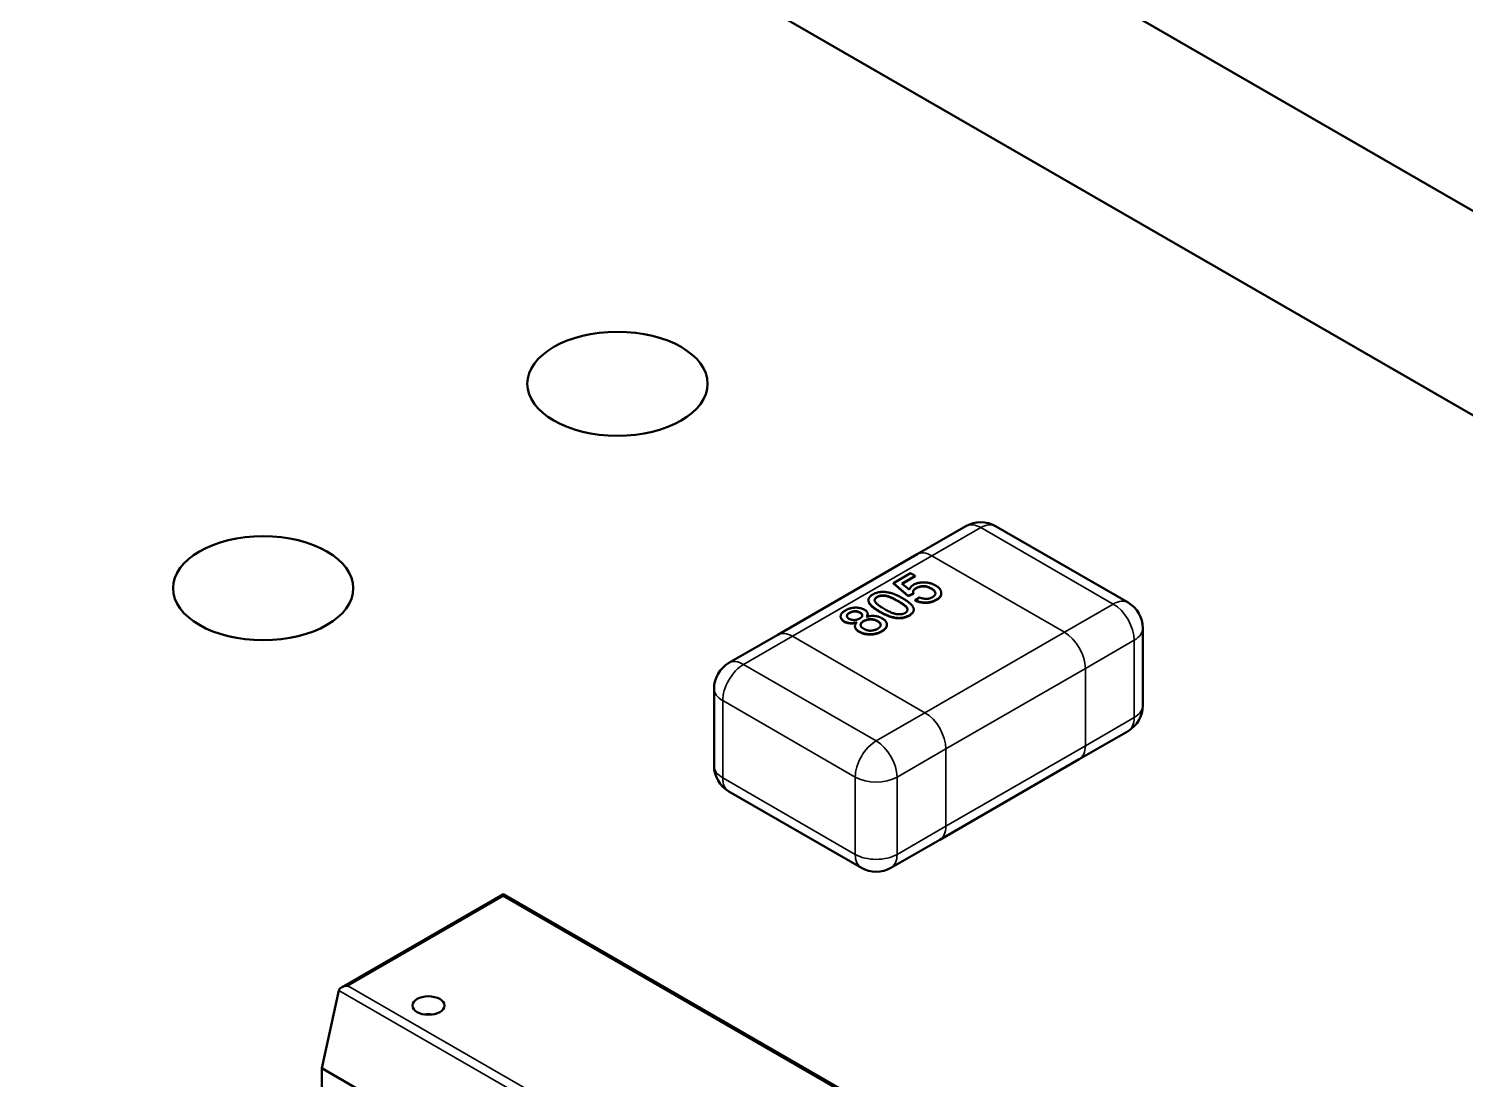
# Model space of a CAD drawing. Header units: millimetres. Extents: x -106 to 841, y -50 to 594.
# Drawn here: x 613.43 to 620.71, y 247.93 to 253.26 of the extents above; entities that cross this region are included whole.
import ezdxf

# ---------------------------------------------------------------- set-up
doc = ezdxf.new("R2010")
doc.units = ezdxf.units.MM
doc.layers.add('Visible (ISO)', color=7, linetype='Continuous', lineweight=50)
doc.layers.add('Visible Narrow (ISO)', color=7, linetype='Continuous', lineweight=35)

msp = doc.modelspace()

# ---------------------------------------------------------------- linework, layer by layer
at = {"layer": 'Visible (ISO)'}
for p, q in [((606.7488, 260.4185), (626.7689, 248.8599)), ((626.3199, 248.0822), (605.8508, 259.9)), ((617.9301, 250.5942), (618.1776, 250.7371)), ((618.3276, 250.7371), (618.9994, 250.3493)), ((617.223, 250.186), (617.9301, 250.5942)), ((617.8108, 250.4485), (617.897, 250.4983)), ((617.9202, 250.4848), (617.8531, 250.4461)), ((617.9202, 250.4832), (617.8543, 250.4451)), ((617.897, 250.4983), (617.9202, 250.4848)), ((617.9202, 250.4848), (617.9202, 250.4832)), ((617.8108, 250.4485), (617.8108, 250.4469)), ((617.8853, 250.384), (617.8108, 250.4485)), ((617.8853, 250.3824), (617.8108, 250.4469)), ((617.8531, 250.4461), (617.8909, 250.4136)), ((617.9257, 250.4234), (617.9257, 250.4218)), ((618.0014, 250.4218), (618.0014, 250.4202)), ((617.6832, 250.3614), (617.6832, 250.3598)), ((617.7267, 250.3785), (617.7267, 250.3768)), ((617.9109, 250.3961), (617.8853, 250.384)), ((617.9109, 250.3945), (617.8853, 250.3824)), ((617.8853, 250.384), (617.8853, 250.3824)), ((617.9109, 250.3961), (617.9109, 250.3945)), ((617.9202, 250.3611), (617.9412, 250.3759)), ((617.9202, 250.3611), (617.9202, 250.3595)), ((618.0279, 250.3642), (618.0279, 250.3625)), ((618.0527, 250.3968), (618.0527, 250.3951)), ((617.5422, 250.2795), (617.5422, 250.2779)), ((617.5609, 250.254), (617.5609, 250.2524)), ((617.5873, 250.298), (617.5873, 250.2963)), ((617.6413, 250.2991), (617.6413, 250.2974)), ((617.659, 250.256), (617.659, 250.2544)), ((617.6793, 250.2924), (617.6793, 250.2907)), ((617.7297, 250.2561), (617.7297, 250.2545)), ((617.7399, 250.304), (617.7399, 250.3023)), ((617.8319, 250.2712), (617.8319, 250.2696)), ((617.89, 250.2845), (617.89, 250.2829)), ((617.9129, 250.3137), (617.9129, 250.312)), ((616.9755, 250.0431), (617.223, 250.186)), ((617.6149, 250.2296), (617.6149, 250.228)), ((617.6363, 250.2025), (617.6363, 250.2009)), ((617.7503, 250.2039), (617.7503, 250.2022)), ((617.7765, 250.2375), (617.7765, 250.2359)), ((619.0744, 250.2194), (619.0744, 249.8275)), ((616.9005, 249.9132), (616.9005, 249.5213)), ((618.7519, 249.5547), (618.9994, 249.6976)), ((618.0448, 249.1464), (618.7519, 249.5547)), ((616.9755, 249.3914), (617.6473, 249.0035)), ((617.7973, 249.0035), (618.0448, 249.1464)), ((615.0113, 248.3977), (615.8306, 248.8708)), ((615.8306, 248.8708), (615.8306, 248.8598)), ((617.7955, 247.7364), (615.8306, 248.8708)), ((614.9114, 247.9869), (614.9982, 248.3823)), ((616.9761, 246.7948), (614.9114, 247.9869)), ((614.9114, 247.8093), (614.9114, 247.9869))]:
    msp.add_line(p, q, dxfattribs=at)
for centre, start, end in [((618.2526, 250.6072), 60, 120), ((618.9244, 250.2194), 360, 60), ((617.0505, 249.9132), 120, 180), ((618.9244, 249.8275), 300, 360), ((617.0505, 249.5213), 180, 240), ((617.7223, 249.1334), 240, 300)]:
    msp.add_arc(centre, 0.15, start, end, dxfattribs=at)
for centre, major_axis in [((616.4105, 251.4592), (-0.457, 0)), ((614.6144, 250.4222), (-0.457, 0)), ((615.4523, 248.3055), (-0.0812, 0))]:
    msp.add_ellipse(centre, major_axis=major_axis, ratio=0.57735, dxfattribs=at)
for centre, major_axis, start_param, end_param in [((615.0438, 248.379), (-0.046, 0), 4.712389, 6.157082), ((615.4523, 248.2148), (-0.0812, 0), 4.450941, 4.973837)]:
    msp.add_ellipse(centre, major_axis=major_axis, ratio=0.57735, start_param=start_param, end_param=end_param, dxfattribs=at)
for points, knots in [([(617.706, 250.3907), (617.7084, 250.392), (617.7132, 250.3946), (617.7209, 250.3978), (617.7291, 250.4004), (617.7376, 250.4023), (617.7462, 250.4036), (617.755, 250.4041), (617.7638, 250.4039), (617.7726, 250.4029), (617.7815, 250.4013), (617.7907, 250.3992), (617.8002, 250.3966), (617.8082, 250.394), (617.8149, 250.3916), (617.8202, 250.3895), (617.8257, 250.3871), (617.8314, 250.3844), (617.8373, 250.3815), (617.8434, 250.3783), (617.8498, 250.3749), (617.8541, 250.3724), (617.8563, 250.3712)], [0, 0, 0, 0, 0.056724, 0.111437, 0.164368, 0.216435, 0.267641, 0.31736, 0.367473, 0.41821, 0.471404, 0.527966, 0.588061, 0.652134, 0.686345, 0.723264, 0.76261, 0.804739, 0.84943, 0.896711, 0.94689, 1, 1, 1, 1]), ([(617.8909, 250.4136), (617.8912, 250.4149), (617.8919, 250.4174), (617.8933, 250.4211), (617.8952, 250.4246), (617.8975, 250.4279), (617.9003, 250.4311), (617.9035, 250.434), (617.9071, 250.4368), (617.9098, 250.4384), (617.9112, 250.4393)], [0, 0, 0, 0, 0.136729, 0.268515, 0.395529, 0.52, 0.640496, 0.761236, 0.880107, 1, 1, 1, 1]), ([(617.9257, 250.4234), (617.9239, 250.4224), (617.9206, 250.4203), (617.9164, 250.4169), (617.9133, 250.4135), (617.9113, 250.41), (617.9101, 250.4065), (617.9097, 250.403), (617.9098, 250.3995), (617.9106, 250.3972), (617.9109, 250.3961)], [0, 0, 0, 0, 0.14786, 0.283561, 0.412369, 0.534236, 0.652692, 0.768663, 0.883652, 1, 1, 1, 1]), ([(617.9257, 250.4218), (617.9239, 250.4207), (617.9206, 250.4187), (617.9164, 250.4153), (617.9133, 250.4119), (617.9113, 250.4084), (617.9101, 250.4049), (617.9098, 250.4026), (617.9098, 250.4014)], [0, 0, 0, 0, 0.1478596, 0.2835613, 0.4123694, 0.5342364, 0.6526916, 0.7662321, 0.7662321, 0.7662321, 0.7662321]), ([(617.9112, 250.4393), (617.9131, 250.4403), (617.9168, 250.4423), (617.9229, 250.4449), (617.9293, 250.4471), (617.9359, 250.4489), (617.9429, 250.4502), (617.9502, 250.4511), (617.9578, 250.4516), (617.9656, 250.4517), (617.9734, 250.4513), (617.9811, 250.4505), (617.9886, 250.4492), (617.996, 250.4475), (618.0031, 250.4453), (618.0101, 250.4427), (618.0169, 250.4396), (618.0211, 250.4373), (618.0233, 250.4361)], [0, 0, 0, 0, 0.061997, 0.122088, 0.181375, 0.239508, 0.297836, 0.35688, 0.417282, 0.47964, 0.5425, 0.604962, 0.666991, 0.730216, 0.794173, 0.860458, 0.928578, 1, 1, 1, 1]), ([(618.0014, 250.4218), (617.9999, 250.4227), (617.9969, 250.4243), (617.9923, 250.4265), (617.9876, 250.4283), (617.9829, 250.43), (617.9781, 250.4312), (617.9733, 250.4322), (617.9684, 250.4328), (617.9635, 250.4332), (617.9586, 250.4332), (617.9537, 250.4328), (617.9488, 250.4321), (617.944, 250.4311), (617.9394, 250.4297), (617.9347, 250.428), (617.9301, 250.4259), (617.9272, 250.4243), (617.9257, 250.4234)], [0, 0, 0, 0, 0.072866, 0.141887, 0.207453, 0.270438, 0.331641, 0.390108, 0.448069, 0.505503, 0.562488, 0.619084, 0.676416, 0.735452, 0.796241, 0.860406, 0.928305, 1, 1, 1, 1]), ([(618.0014, 250.4202), (617.9999, 250.4211), (617.9969, 250.4227), (617.9923, 250.4249), (617.9876, 250.4267), (617.9829, 250.4283), (617.9781, 250.4296), (617.9733, 250.4305), (617.9684, 250.4312), (617.9635, 250.4315), (617.9586, 250.4316), (617.9537, 250.4312), (617.9488, 250.4305), (617.944, 250.4295), (617.9394, 250.4281), (617.9347, 250.4263), (617.9301, 250.4242), (617.9272, 250.4226), (617.9257, 250.4218)], [0, 0, 0, 0, 0.072866, 0.141887, 0.207453, 0.270438, 0.331641, 0.390108, 0.448069, 0.505503, 0.562488, 0.619084, 0.676416, 0.735452, 0.796241, 0.860406, 0.928305, 1, 1, 1, 1]), ([(618.0071, 250.3763), (618.0084, 250.3772), (618.0111, 250.3788), (618.0145, 250.3813), (618.0173, 250.384), (618.0195, 250.3868), (618.0212, 250.3896), (618.0221, 250.3925), (618.0226, 250.3955), (618.0224, 250.3985), (618.0217, 250.4016), (618.0204, 250.4046), (618.0186, 250.4076), (618.0162, 250.4105), (618.0133, 250.4134), (618.0098, 250.4163), (618.0059, 250.4192), (618.0029, 250.4209), (618.0014, 250.4218)], [0, 0, 0, 0, 0.065801, 0.128677, 0.188676, 0.247598, 0.304849, 0.361786, 0.419523, 0.478682, 0.53877, 0.598799, 0.660184, 0.722952, 0.787993, 0.855404, 0.926153, 1, 1, 1, 1]), ([(618.0225, 250.3953), (618.0225, 250.3958), (618.0223, 250.3974), (618.0217, 250.3999), (618.0204, 250.403), (618.0186, 250.406), (618.0162, 250.4089), (618.0133, 250.4118), (618.0098, 250.4147), (618.0059, 250.4175), (618.0029, 250.4193), (618.0014, 250.4202)], [0.4480643, 0.4480643, 0.4480643, 0.4480643, 0.4786818, 0.5387695, 0.5987991, 0.6601843, 0.7229515, 0.7879927, 0.8554038, 0.9261531, 1, 1, 1, 1]), ([(618.0233, 250.4361), (618.0252, 250.4349), (618.0291, 250.4326), (618.0343, 250.4288), (618.0389, 250.4249), (618.0429, 250.4209), (618.0461, 250.4167), (618.0487, 250.4124), (618.0508, 250.408), (618.0516, 250.405), (618.0519, 250.4035)], [0, 0, 0, 0, 0.132462, 0.26165, 0.387547, 0.510782, 0.632675, 0.75466, 0.876523, 1, 1, 1, 1]), ([(618.0519, 250.4035), (618.0523, 250.4017), (618.0529, 250.398), (618.0526, 250.3926), (618.0511, 250.3874), (618.0486, 250.3824), (618.0451, 250.3775), (618.0404, 250.3728), (618.0347, 250.3683), (618.0302, 250.3655), (618.0279, 250.3642)], [0, 0, 0, 0, 0.127893, 0.251579, 0.372793, 0.492778, 0.61359, 0.737809, 0.86618, 1, 1, 1, 1]), ([(617.7399, 250.304), (617.7373, 250.3055), (617.7323, 250.3084), (617.7251, 250.3129), (617.7185, 250.3173), (617.7126, 250.3216), (617.7072, 250.3257), (617.7024, 250.3298), (617.6981, 250.3338), (617.6944, 250.3377), (617.6912, 250.3415), (617.6886, 250.3452), (617.6865, 250.3489), (617.6849, 250.3525), (617.6838, 250.3561), (617.6832, 250.3595), (617.6831, 250.3629), (617.6836, 250.3663), (617.6846, 250.3695), (617.6861, 250.3728), (617.688, 250.3759), (617.6907, 250.379), (617.6937, 250.3821), (617.6973, 250.385), (617.7014, 250.388), (617.7045, 250.3898), (617.706, 250.3907)], [0, 0, 0, 0, 0.063114, 0.123615, 0.180974, 0.235261, 0.287101, 0.336031, 0.382382, 0.426334, 0.468211, 0.50825, 0.546628, 0.58365, 0.618994, 0.653583, 0.687156, 0.720422, 0.75323, 0.78626, 0.819504, 0.853545, 0.888308, 0.923996, 0.96135, 1, 1, 1, 1]), ([(617.7399, 250.3023), (617.7373, 250.3039), (617.7323, 250.3068), (617.7251, 250.3113), (617.7185, 250.3156), (617.7126, 250.3199), (617.7072, 250.3241), (617.7024, 250.3282), (617.6981, 250.3321), (617.6944, 250.336), (617.6912, 250.3398), (617.6886, 250.3436), (617.6865, 250.3473), (617.6849, 250.3509), (617.6838, 250.3544), (617.6833, 250.3574), (617.6832, 250.3592), (617.6832, 250.3598)], [0, 0, 0, 0, 0.0631145, 0.1236146, 0.1809737, 0.2352615, 0.2871007, 0.3360307, 0.3823823, 0.4263341, 0.4682107, 0.5082496, 0.5466283, 0.5836495, 0.6189943, 0.653583, 0.6721608, 0.6721608, 0.6721608, 0.6721608]), ([(617.7267, 250.3785), (617.7256, 250.3778), (617.7233, 250.3764), (617.7204, 250.374), (617.7181, 250.3715), (617.7163, 250.3689), (617.7152, 250.3662), (617.7145, 250.3634), (617.7145, 250.3604), (617.7148, 250.3584), (617.715, 250.3573)], [0, 0, 0, 0, 0.127665, 0.251739, 0.372753, 0.492147, 0.61407, 0.737197, 0.865607, 1, 1, 1, 1]), ([(617.7267, 250.3768), (617.7256, 250.3761), (617.7233, 250.3747), (617.7204, 250.3724), (617.7181, 250.3699), (617.7163, 250.3673), (617.7152, 250.3646), (617.7146, 250.3624), (617.7145, 250.3612), (617.7145, 250.361)], [0, 0, 0, 0, 0.1276648, 0.2517386, 0.3727533, 0.4921468, 0.6140696, 0.7371973, 0.7722244, 0.7722244, 0.7722244, 0.7722244]), ([(617.715, 250.3573), (617.7156, 250.356), (617.7168, 250.3532), (617.7201, 250.3489), (617.7244, 250.3444), (617.7298, 250.3395), (617.7365, 250.3344), (617.7442, 250.329), (617.7532, 250.3233), (617.7597, 250.3195), (617.7631, 250.3175)], [0, 0, 0, 0, 0.083888, 0.177154, 0.282514, 0.3994, 0.529491, 0.672802, 0.829536, 1, 1, 1, 1]), ([(617.8329, 250.3578), (617.8295, 250.3597), (617.8229, 250.3635), (617.813, 250.3686), (617.8038, 250.3731), (617.7952, 250.3769), (617.7872, 250.38), (617.7797, 250.3824), (617.7728, 250.3841), (617.7664, 250.3851), (617.7605, 250.3855), (617.7549, 250.3856), (617.7495, 250.3853), (617.7444, 250.3847), (617.7395, 250.3837), (617.735, 250.3823), (617.7306, 250.3806), (617.7281, 250.3792), (617.7267, 250.3785)], [0, 0, 0, 0, 0.115629, 0.221541, 0.317048, 0.403151, 0.480181, 0.547649, 0.607036, 0.658652, 0.705723, 0.749804, 0.792587, 0.833874, 0.874768, 0.915223, 0.956881, 1, 1, 1, 1]), ([(617.8329, 250.3562), (617.8295, 250.3581), (617.8229, 250.3619), (617.813, 250.367), (617.8038, 250.3715), (617.7952, 250.3753), (617.7872, 250.3783), (617.7797, 250.3807), (617.7728, 250.3824), (617.7664, 250.3834), (617.7605, 250.3839), (617.7549, 250.384), (617.7495, 250.3837), (617.7444, 250.383), (617.7395, 250.3821), (617.735, 250.3807), (617.7306, 250.379), (617.7281, 250.3776), (617.7267, 250.3768)], [0, 0, 0, 0, 0.115629, 0.221541, 0.317048, 0.403151, 0.480181, 0.547649, 0.607036, 0.658652, 0.705723, 0.749804, 0.792587, 0.833874, 0.874768, 0.915223, 0.956881, 1, 1, 1, 1]), ([(617.869, 250.2966), (617.8702, 250.2973), (617.8725, 250.2988), (617.8754, 250.3012), (617.8776, 250.3037), (617.8793, 250.3064), (617.8804, 250.3093), (617.881, 250.3123), (617.881, 250.3155), (617.8804, 250.319), (617.8788, 250.3226), (617.8759, 250.3266), (617.8718, 250.331), (617.8665, 250.3357), (617.8599, 250.3407), (617.8521, 250.3461), (617.843, 250.3519), (617.8364, 250.3558), (617.8329, 250.3578)], [0, 0, 0, 0, 0.040782, 0.08087, 0.120268, 0.160187, 0.20046, 0.242265, 0.286459, 0.332952, 0.384431, 0.443389, 0.511681, 0.58902, 0.676245, 0.773705, 0.881568, 1, 1, 1, 1]), ([(617.8809, 250.3131), (617.8809, 250.3133), (617.8808, 250.3147), (617.8804, 250.3173), (617.8788, 250.321), (617.8759, 250.325), (617.8718, 250.3293), (617.8665, 250.334), (617.8599, 250.3391), (617.8521, 250.3445), (617.843, 250.3502), (617.8364, 250.3541), (617.8329, 250.3562)], [0.2756097, 0.2756097, 0.2756097, 0.2756097, 0.2864593, 0.3329521, 0.3844305, 0.4433891, 0.5116815, 0.58902, 0.6762452, 0.7737052, 0.8815678, 1, 1, 1, 1]), ([(617.8563, 250.3712), (617.8588, 250.3697), (617.8638, 250.3667), (617.8709, 250.3623), (617.8774, 250.358), (617.8834, 250.3538), (617.8887, 250.3496), (617.8936, 250.3455), (617.8979, 250.3415), (617.9016, 250.3376), (617.9047, 250.3338), (617.9074, 250.3301), (617.9096, 250.3265), (617.9111, 250.3228), (617.9122, 250.3193), (617.9129, 250.3158), (617.913, 250.3124), (617.9125, 250.3091), (617.9115, 250.3058), (617.91, 250.3025), (617.908, 250.2994), (617.9055, 250.2963), (617.9023, 250.2932), (617.8988, 250.2902), (617.8946, 250.2873), (617.8915, 250.2855), (617.89, 250.2845)], [0, 0, 0, 0, 0.062874, 0.122837, 0.179657, 0.23396, 0.285595, 0.334513, 0.380905, 0.424895, 0.466529, 0.506488, 0.545032, 0.581831, 0.617448, 0.652067, 0.68588, 0.719175, 0.752182, 0.78524, 0.818656, 0.852548, 0.887626, 0.923635, 0.961022, 1, 1, 1, 1]), ([(618.0279, 250.3642), (618.0259, 250.363), (618.022, 250.3609), (618.0157, 250.358), (618.0093, 250.3556), (618.0027, 250.3536), (617.996, 250.3519), (617.989, 250.3508), (617.9819, 250.3499), (617.9748, 250.3496), (617.9675, 250.3496), (617.9604, 250.35), (617.9533, 250.3509), (617.9464, 250.3521), (617.9396, 250.3538), (617.933, 250.3559), (617.9265, 250.3583), (617.9223, 250.3602), (617.9202, 250.3611)], [0, 0, 0, 0, 0.069298, 0.135561, 0.199671, 0.261716, 0.322662, 0.382907, 0.443032, 0.503501, 0.563724, 0.62398, 0.683629, 0.743848, 0.805192, 0.867649, 0.932778, 1, 1, 1, 1]), ([(618.0279, 250.3625), (618.0259, 250.3614), (618.022, 250.3593), (618.0157, 250.3564), (618.0093, 250.354), (618.0027, 250.3519), (617.996, 250.3503), (617.989, 250.3491), (617.9819, 250.3483), (617.9748, 250.3479), (617.9675, 250.348), (617.9604, 250.3484), (617.9533, 250.3493), (617.9464, 250.3505), (617.9396, 250.3522), (617.933, 250.3542), (617.9265, 250.3566), (617.9223, 250.3585), (617.9202, 250.3595)], [0, 0, 0, 0, 0.069298, 0.135561, 0.199671, 0.261716, 0.322662, 0.382907, 0.443032, 0.503501, 0.563724, 0.62398, 0.683629, 0.743848, 0.805192, 0.867649, 0.932778, 1, 1, 1, 1]), ([(617.9412, 250.3759), (617.9427, 250.3753), (617.9457, 250.3741), (617.9503, 250.3725), (617.9548, 250.3711), (617.9593, 250.37), (617.9637, 250.3692), (617.968, 250.3685), (617.9723, 250.3682), (617.9765, 250.3681), (617.9806, 250.3682), (617.9847, 250.3687), (617.9886, 250.3693), (617.9925, 250.3702), (617.9963, 250.3714), (618, 250.3728), (618.0036, 250.3745), (618.0059, 250.3757), (618.0071, 250.3763)], [0, 0, 0, 0, 0.077361, 0.15048, 0.219977, 0.286681, 0.349678, 0.41068, 0.469427, 0.526756, 0.583142, 0.638824, 0.695263, 0.752696, 0.810849, 0.871356, 0.934436, 1, 1, 1, 1]), ([(618.0527, 250.3951), (618.0527, 250.3937), (618.0524, 250.3906), (618.0511, 250.3858), (618.0486, 250.3807), (618.0451, 250.3759), (618.0404, 250.3712), (618.0347, 250.3667), (618.0302, 250.3639), (618.0279, 250.3625)], [0.1556629, 0.1556629, 0.1556629, 0.1556629, 0.2515785, 0.3727928, 0.4927777, 0.6135901, 0.7378086, 0.8661799, 1, 1, 1, 1]), ([(617.5609, 250.254), (617.5594, 250.255), (617.5563, 250.2568), (617.5524, 250.2599), (617.5491, 250.263), (617.5465, 250.2663), (617.5444, 250.2698), (617.543, 250.2734), (617.5422, 250.2771), (617.5421, 250.2809), (617.5427, 250.2848), (617.5438, 250.2886), (617.5458, 250.2924), (617.5485, 250.296), (617.5518, 250.2996), (617.5559, 250.3032), (617.5606, 250.3066), (617.5642, 250.3088), (617.566, 250.3099)], [0, 0, 0, 0, 0.062131, 0.121966, 0.18057, 0.238576, 0.296, 0.354359, 0.413781, 0.475098, 0.53728, 0.598918, 0.661235, 0.724322, 0.789217, 0.856397, 0.926508, 1, 1, 1, 1]), ([(617.5609, 250.2524), (617.5594, 250.2534), (617.5563, 250.2552), (617.5524, 250.2582), (617.5491, 250.2614), (617.5465, 250.2647), (617.5444, 250.2681), (617.543, 250.2717), (617.5423, 250.275), (617.5422, 250.2771), (617.5422, 250.2779)], [0, 0, 0, 0, 0.0621314, 0.1219658, 0.1805702, 0.238576, 0.2960002, 0.354359, 0.4137812, 0.4534439, 0.4534439, 0.4534439, 0.4534439]), ([(617.6246, 250.249), (617.6215, 250.2483), (617.6157, 250.2468), (617.6066, 250.2454), (617.598, 250.2448), (617.5897, 250.2451), (617.5818, 250.2462), (617.5743, 250.2481), (617.5673, 250.2507), (617.5631, 250.2529), (617.5609, 250.254)], [0, 0, 0, 0, 0.145359, 0.278702, 0.403602, 0.521669, 0.637521, 0.753704, 0.873213, 1, 1, 1, 1]), ([(617.566, 250.3099), (617.568, 250.311), (617.5718, 250.313), (617.5778, 250.3158), (617.5839, 250.3181), (617.5903, 250.3201), (617.5967, 250.3216), (617.6033, 250.3227), (617.6101, 250.3235), (617.6169, 250.3237), (617.6236, 250.3237), (617.6302, 250.3232), (617.6365, 250.3224), (617.6425, 250.3212), (617.6483, 250.3197), (617.6538, 250.3178), (617.6591, 250.3155), (617.6623, 250.3138), (617.6639, 250.3129)], [0, 0, 0, 0, 0.073201, 0.142587, 0.209625, 0.274883, 0.337931, 0.400462, 0.462501, 0.525005, 0.586689, 0.646813, 0.705215, 0.762881, 0.820728, 0.879295, 0.938511, 1, 1, 1, 1]), ([(617.5873, 250.298), (617.5862, 250.2973), (617.5842, 250.2961), (617.5816, 250.2941), (617.5792, 250.2922), (617.5773, 250.2902), (617.5759, 250.2881), (617.5749, 250.286), (617.5742, 250.284), (617.5739, 250.2812), (617.5745, 250.2778), (617.5764, 250.274), (617.5797, 250.2704), (617.5827, 250.2684), (617.5843, 250.2674)], [0, 0, 0, 0, 0.076236, 0.148618, 0.218239, 0.284252, 0.348258, 0.410656, 0.472862, 0.534195, 0.653476, 0.767767, 0.881713, 1, 1, 1, 1]), ([(617.5873, 250.2963), (617.5862, 250.2957), (617.5842, 250.2945), (617.5816, 250.2925), (617.5792, 250.2906), (617.5773, 250.2885), (617.5759, 250.2865), (617.5749, 250.2844), (617.5743, 250.2826), (617.5741, 250.2814), (617.5741, 250.2809)], [0, 0, 0, 0, 0.0762359, 0.1486181, 0.2182394, 0.2842517, 0.3482575, 0.4106562, 0.4728624, 0.5137338, 0.5137338, 0.5137338, 0.5137338]), ([(617.5843, 250.2674), (617.5862, 250.2664), (617.5899, 250.2644), (617.5965, 250.2623), (617.6033, 250.261), (617.6093, 250.2606), (617.6141, 250.2608), (617.6178, 250.2611), (617.6214, 250.2617), (617.6249, 250.2626), (617.6285, 250.2637), (617.6319, 250.2651), (617.6354, 250.2667), (617.6376, 250.2679), (617.6387, 250.2685)], [0, 0, 0, 0, 0.127394, 0.246182, 0.361268, 0.47714, 0.536327, 0.595672, 0.656619, 0.718836, 0.783582, 0.851588, 0.923927, 1, 1, 1, 1]), ([(617.6413, 250.2991), (617.6394, 250.3), (617.6358, 250.3019), (617.6294, 250.304), (617.6225, 250.3052), (617.6165, 250.3055), (617.6116, 250.3054), (617.6079, 250.3051), (617.6043, 250.3045), (617.6008, 250.3036), (617.5973, 250.3026), (617.5939, 250.3013), (617.5905, 250.2998), (617.5884, 250.2986), (617.5873, 250.298)], [0, 0, 0, 0, 0.123386, 0.241435, 0.357449, 0.476714, 0.53789, 0.59927, 0.660352, 0.723007, 0.787876, 0.85536, 0.925373, 1, 1, 1, 1]), ([(617.6413, 250.2974), (617.6394, 250.2984), (617.6358, 250.3003), (617.6294, 250.3023), (617.6225, 250.3036), (617.6165, 250.3039), (617.6116, 250.3038), (617.6079, 250.3034), (617.6043, 250.3028), (617.6008, 250.302), (617.5973, 250.301), (617.5939, 250.2996), (617.5905, 250.2981), (617.5884, 250.2969), (617.5873, 250.2963)], [0, 0, 0, 0, 0.123386, 0.241435, 0.357449, 0.476714, 0.53789, 0.59927, 0.660352, 0.723007, 0.787876, 0.85536, 0.925373, 1, 1, 1, 1]), ([(617.6387, 250.2685), (617.6398, 250.2692), (617.6419, 250.2704), (617.6445, 250.2724), (617.6469, 250.2743), (617.6488, 250.2763), (617.6502, 250.2784), (617.6512, 250.2804), (617.6519, 250.2825), (617.6521, 250.2852), (617.6515, 250.2886), (617.6495, 250.2924), (617.6461, 250.296), (617.6429, 250.298), (617.6413, 250.2991)], [0, 0, 0, 0, 0.076843, 0.149839, 0.218379, 0.284997, 0.347658, 0.409847, 0.469936, 0.53042, 0.648752, 0.763775, 0.878749, 1, 1, 1, 1]), ([(617.6519, 250.2837), (617.6519, 250.2848), (617.6514, 250.2872), (617.6495, 250.2908), (617.6461, 250.2944), (617.6429, 250.2964), (617.6413, 250.2974)], [0.5524934, 0.5524934, 0.5524934, 0.5524934, 0.6487517, 0.7637749, 0.8787495, 1, 1, 1, 1]), ([(617.659, 250.256), (617.6577, 250.2552), (617.6552, 250.2537), (617.652, 250.2513), (617.6492, 250.2489), (617.647, 250.2463), (617.6453, 250.2438), (617.6442, 250.2411), (617.6436, 250.2384), (617.6435, 250.2357), (617.6439, 250.233), (617.6448, 250.2304), (617.646, 250.2278), (617.6478, 250.2253), (617.6499, 250.2229), (617.6526, 250.2206), (617.6556, 250.2183), (617.6579, 250.2169), (617.6591, 250.2162)], [0, 0, 0, 0, 0.070952, 0.139089, 0.20356, 0.266424, 0.327517, 0.387861, 0.447899, 0.508819, 0.569482, 0.629036, 0.688378, 0.748068, 0.80863, 0.870231, 0.933683, 1, 1, 1, 1]), ([(617.659, 250.2544), (617.6577, 250.2536), (617.6552, 250.2521), (617.652, 250.2497), (617.6492, 250.2472), (617.647, 250.2447), (617.6453, 250.2421), (617.6442, 250.2395), (617.6437, 250.2374), (617.6436, 250.2362), (617.6436, 250.2359)], [0, 0, 0, 0, 0.0709525, 0.1390889, 0.2035598, 0.2664238, 0.3275166, 0.3878609, 0.4478988, 0.4682622, 0.4682622, 0.4682622, 0.4682622]), ([(617.7297, 250.2561), (617.7284, 250.2568), (617.7259, 250.2582), (617.7219, 250.26), (617.7177, 250.2615), (617.7134, 250.2628), (617.7089, 250.2638), (617.7044, 250.2646), (617.6997, 250.265), (617.6949, 250.2652), (617.6901, 250.2652), (617.6853, 250.2647), (617.6806, 250.2641), (617.6761, 250.263), (617.6716, 250.2617), (617.6672, 250.2601), (617.663, 250.2582), (617.6603, 250.2568), (617.659, 250.256)], [0, 0, 0, 0, 0.066616, 0.130424, 0.192671, 0.252969, 0.31288, 0.3722, 0.431927, 0.492422, 0.552771, 0.613262, 0.673556, 0.73432, 0.796858, 0.861769, 0.928863, 1, 1, 1, 1]), ([(617.7297, 250.2545), (617.7284, 250.2552), (617.7259, 250.2565), (617.7219, 250.2584), (617.7177, 250.2599), (617.7134, 250.2612), (617.7089, 250.2622), (617.7044, 250.263), (617.6997, 250.2634), (617.6949, 250.2636), (617.6901, 250.2635), (617.6853, 250.2631), (617.6806, 250.2625), (617.6761, 250.2614), (617.6716, 250.2601), (617.6672, 250.2585), (617.663, 250.2566), (617.6603, 250.2551), (617.659, 250.2544)], [0, 0, 0, 0, 0.066616, 0.130424, 0.192671, 0.252969, 0.31288, 0.3722, 0.431927, 0.492422, 0.552771, 0.613262, 0.673556, 0.73432, 0.796858, 0.861769, 0.928863, 1, 1, 1, 1]), ([(617.6639, 250.3129), (617.6659, 250.3117), (617.6697, 250.3093), (617.674, 250.3053), (617.6772, 250.3011), (617.679, 250.2966), (617.6795, 250.2919), (617.6786, 250.287), (617.6764, 250.2818), (617.6739, 250.2785), (617.6726, 250.2768)], [0, 0, 0, 0, 0.124835, 0.244778, 0.360989, 0.477964, 0.596922, 0.721591, 0.855098, 1, 1, 1, 1]), ([(617.6726, 250.2768), (617.6745, 250.2773), (617.678, 250.2783), (617.6835, 250.2794), (617.6889, 250.2804), (617.6943, 250.2811), (617.6997, 250.2815), (617.705, 250.2817), (617.7103, 250.2816), (617.7155, 250.2812), (617.7207, 250.2806), (617.7257, 250.2797), (617.7307, 250.2785), (617.7355, 250.2772), (617.7401, 250.2756), (617.7447, 250.2737), (617.7491, 250.2717), (617.7519, 250.2701), (617.7533, 250.2693)], [0, 0, 0, 0, 0.069013, 0.135236, 0.199611, 0.262419, 0.323723, 0.383765, 0.443773, 0.503795, 0.563823, 0.623484, 0.683469, 0.743591, 0.805727, 0.868616, 0.933278, 1, 1, 1, 1]), ([(617.6793, 250.2907), (617.6793, 250.2906), (617.6793, 250.2888), (617.6786, 250.2853), (617.6767, 250.2809), (617.6749, 250.2782), (617.6741, 250.2772)], [0.5857582, 0.5857582, 0.5857582, 0.5857582, 0.5969221, 0.7215908, 0.8550979, 0.9429405, 0.9429405, 0.9429405, 0.9429405]), ([(617.7295, 250.2161), (617.7308, 250.2169), (617.7333, 250.2184), (617.7366, 250.2208), (617.7394, 250.2233), (617.7417, 250.2258), (617.7433, 250.2284), (617.7445, 250.231), (617.7452, 250.2337), (617.7453, 250.2364), (617.745, 250.2391), (617.7441, 250.2418), (617.7429, 250.2444), (617.7412, 250.2469), (617.7389, 250.2493), (617.7363, 250.2517), (617.7332, 250.2539), (617.7309, 250.2554), (617.7297, 250.2561)], [0, 0, 0, 0, 0.071837, 0.139558, 0.204923, 0.267827, 0.328547, 0.388755, 0.44803, 0.508601, 0.569321, 0.628512, 0.687493, 0.747078, 0.807703, 0.86971, 0.933428, 1, 1, 1, 1]), ([(617.7452, 250.235), (617.7452, 250.2359), (617.745, 250.2376), (617.7441, 250.2402), (617.7429, 250.2427), (617.7412, 250.2452), (617.7389, 250.2477), (617.7363, 250.25), (617.7332, 250.2523), (617.7309, 250.2537), (617.7297, 250.2545)], [0.5136984, 0.5136984, 0.5136984, 0.5136984, 0.5693213, 0.6285119, 0.6874933, 0.7470783, 0.8077025, 0.8697098, 0.9334283, 1, 1, 1, 1]), ([(617.8319, 250.2712), (617.8284, 250.2716), (617.8211, 250.2723), (617.8104, 250.2745), (617.7992, 250.2774), (617.7879, 250.2811), (617.7762, 250.2857), (617.7642, 250.291), (617.752, 250.2972), (617.744, 250.3016), (617.7399, 250.304)], [0, 0, 0, 0, 0.097421, 0.200886, 0.311172, 0.429798, 0.55774, 0.694715, 0.84213, 1, 1, 1, 1]), ([(617.8319, 250.2696), (617.8284, 250.2699), (617.8211, 250.2707), (617.8104, 250.2729), (617.7992, 250.2758), (617.7879, 250.2795), (617.7762, 250.284), (617.7642, 250.2894), (617.752, 250.2955), (617.744, 250.3), (617.7399, 250.3023)], [0, 0, 0, 0, 0.097421, 0.200886, 0.311172, 0.429798, 0.55774, 0.694715, 0.84213, 1, 1, 1, 1]), ([(617.7533, 250.2693), (617.7552, 250.2682), (617.7588, 250.266), (617.7635, 250.2623), (617.7676, 250.2586), (617.7709, 250.2546), (617.7735, 250.2506), (617.7753, 250.2463), (617.7763, 250.2419), (617.7767, 250.2374), (617.7762, 250.2329), (617.775, 250.2284), (617.7729, 250.224), (617.77, 250.2197), (617.7663, 250.2156), (617.7618, 250.2115), (617.7564, 250.2076), (617.7523, 250.2051), (617.7503, 250.2039)], [0, 0, 0, 0, 0.0636, 0.125297, 0.185569, 0.244698, 0.303717, 0.36292, 0.4233, 0.485177, 0.547083, 0.608525, 0.669965, 0.732299, 0.79565, 0.861055, 0.929122, 1, 1, 1, 1]), ([(617.7631, 250.3175), (617.7666, 250.3155), (617.7733, 250.3116), (617.7833, 250.3064), (617.7928, 250.3019), (617.8015, 250.298), (617.8096, 250.2949), (617.8171, 250.2926), (617.824, 250.2909), (617.8304, 250.2901), (617.8363, 250.2897), (617.8418, 250.2897), (617.847, 250.29), (617.852, 250.2907), (617.8567, 250.2916), (617.8612, 250.293), (617.8653, 250.2946), (617.8678, 250.296), (617.869, 250.2966)], [0, 0, 0, 0, 0.118406, 0.226654, 0.324092, 0.411705, 0.489026, 0.556909, 0.616233, 0.667349, 0.713512, 0.757697, 0.799493, 0.839976, 0.879886, 0.919149, 0.959227, 1, 1, 1, 1]), ([(617.89, 250.2845), (617.8878, 250.2833), (617.8836, 250.2811), (617.8768, 250.2781), (617.8698, 250.2756), (617.8627, 250.2736), (617.8552, 250.2723), (617.8476, 250.2714), (617.8398, 250.2709), (617.8346, 250.2711), (617.8319, 250.2712)], [0, 0, 0, 0, 0.137903, 0.268873, 0.395178, 0.517089, 0.636743, 0.756222, 0.876628, 1, 1, 1, 1]), ([(617.89, 250.2829), (617.8878, 250.2817), (617.8836, 250.2794), (617.8768, 250.2764), (617.8698, 250.274), (617.8627, 250.272), (617.8552, 250.2706), (617.8476, 250.2698), (617.8398, 250.2693), (617.8346, 250.2695), (617.8319, 250.2696)], [0, 0, 0, 0, 0.137903, 0.268873, 0.395178, 0.517089, 0.636743, 0.756222, 0.876628, 1, 1, 1, 1]), ([(617.9129, 250.312), (617.9129, 250.3116), (617.9128, 250.3101), (617.9125, 250.3074), (617.9115, 250.3041), (617.91, 250.3009), (617.908, 250.2978), (617.9055, 250.2946), (617.9023, 250.2916), (617.8988, 250.2886), (617.8946, 250.2857), (617.8915, 250.2838), (617.89, 250.2829)], [0.6734257, 0.6734257, 0.6734257, 0.6734257, 0.6858797, 0.7191746, 0.7521816, 0.7852402, 0.8186564, 0.8525477, 0.8876263, 0.9236351, 0.9610218, 1, 1, 1, 1]), ([(617.6226, 250.2469), (617.6202, 250.2463), (617.6149, 250.245), (617.6066, 250.2437), (617.598, 250.2432), (617.5897, 250.2435), (617.5818, 250.2446), (617.5743, 250.2464), (617.5673, 250.249), (617.5631, 250.2513), (617.5609, 250.2524)], [0.0321177, 0.0321177, 0.0321177, 0.0321177, 0.1453592, 0.2787018, 0.4036022, 0.5216688, 0.6375207, 0.7537042, 0.8732128, 1, 1, 1, 1]), ([(617.6363, 250.2025), (617.6348, 250.2033), (617.632, 250.205), (617.6282, 250.2077), (617.625, 250.2104), (617.6221, 250.2132), (617.6197, 250.216), (617.6178, 250.2189), (617.6164, 250.2218), (617.6154, 250.2248), (617.6149, 250.2279), (617.6148, 250.2309), (617.6153, 250.2339), (617.6161, 250.237), (617.6176, 250.24), (617.6194, 250.243), (617.6218, 250.2461), (617.6237, 250.248), (617.6246, 250.249)], [0, 0, 0, 0, 0.069834, 0.137027, 0.201482, 0.26454, 0.325973, 0.386386, 0.445761, 0.505612, 0.565114, 0.62475, 0.684179, 0.744219, 0.805179, 0.868395, 0.933204, 1, 1, 1, 1]), ([(617.6363, 250.2009), (617.6348, 250.2017), (617.632, 250.2034), (617.6282, 250.206), (617.625, 250.2088), (617.6221, 250.2115), (617.6197, 250.2144), (617.6178, 250.2172), (617.6164, 250.2202), (617.6154, 250.2232), (617.6149, 250.2258), (617.6149, 250.2274), (617.6149, 250.228)], [0, 0, 0, 0, 0.0698341, 0.1370265, 0.2014823, 0.2645399, 0.3259726, 0.3863863, 0.4457608, 0.5056119, 0.5651144, 0.5995897, 0.5995897, 0.5995897, 0.5995897]), ([(617.7503, 250.2039), (617.7481, 250.2027), (617.7438, 250.2003), (617.737, 250.1972), (617.73, 250.1946), (617.7228, 250.1925), (617.7154, 250.1908), (617.7078, 250.1896), (617.7, 250.1889), (617.6921, 250.1887), (617.6843, 250.1889), (617.6766, 250.1895), (617.6692, 250.1906), (617.6621, 250.1921), (617.6552, 250.194), (617.6486, 250.1964), (617.6422, 250.1992), (617.6383, 250.2014), (617.6363, 250.2025)], [0, 0, 0, 0, 0.070442, 0.138089, 0.203178, 0.266139, 0.327929, 0.38919, 0.450254, 0.512347, 0.573843, 0.633933, 0.69346, 0.752479, 0.812386, 0.87307, 0.935184, 1, 1, 1, 1]), ([(617.7503, 250.2022), (617.7481, 250.201), (617.7438, 250.1987), (617.737, 250.1956), (617.73, 250.193), (617.7228, 250.1909), (617.7154, 250.1892), (617.7078, 250.188), (617.7, 250.1873), (617.6921, 250.187), (617.6843, 250.1872), (617.6766, 250.1879), (617.6692, 250.189), (617.6621, 250.1905), (617.6552, 250.1924), (617.6486, 250.1948), (617.6422, 250.1976), (617.6383, 250.1997), (617.6363, 250.2009)], [0, 0, 0, 0, 0.070442, 0.138089, 0.203178, 0.266139, 0.327929, 0.38919, 0.450254, 0.512347, 0.573843, 0.633933, 0.69346, 0.752479, 0.812386, 0.87307, 0.935184, 1, 1, 1, 1]), ([(617.6591, 250.2162), (617.6606, 250.2153), (617.6637, 250.2137), (617.6689, 250.2115), (617.6744, 250.2097), (617.6802, 250.2081), (617.6864, 250.207), (617.6929, 250.2066), (617.6996, 250.2069), (617.7062, 250.2078), (617.7127, 250.2093), (617.7188, 250.2112), (617.7245, 250.2134), (617.7278, 250.2152), (617.7295, 250.2161)], [0, 0, 0, 0, 0.079823, 0.159857, 0.239733, 0.321365, 0.402584, 0.483266, 0.566017, 0.653071, 0.741856, 0.828591, 0.914281, 1, 1, 1, 1]), ([(617.7765, 250.2359), (617.7765, 250.2359), (617.7765, 250.2343), (617.7762, 250.2312), (617.775, 250.2268), (617.7729, 250.2224), (617.77, 250.2181), (617.7663, 250.2139), (617.7618, 250.2099), (617.7564, 250.206), (617.7523, 250.2035), (617.7503, 250.2022)], [0.4831903, 0.4831903, 0.4831903, 0.4831903, 0.4851773, 0.5470834, 0.6085248, 0.6699649, 0.7322994, 0.7956503, 0.8610555, 0.9291221, 1, 1, 1, 1])]:
    msp.add_open_spline(points, degree=3, knots=knots, dxfattribs=at)
at = {"layer": 'Visible Narrow (ISO)'}
for p, q in [((618.2526, 250.7297), (618.0051, 250.5868)), ((618.9244, 250.3419), (618.2526, 250.7297)), ((618.0051, 250.5868), (617.298, 250.1786)), ((618.0051, 250.5868), (618.6769, 250.199)), ((617.8329, 250.3578), (617.8329, 250.3562)), ((618.6769, 250.199), (618.9244, 250.3419)), ((617.9698, 249.7907), (618.6769, 250.199)), ((617.298, 250.1786), (617.0505, 250.0357)), ((617.9698, 249.7907), (617.298, 250.1786)), ((619.0304, 250.1582), (618.783, 250.0153)), ((619.0304, 249.7662), (619.0304, 250.1582)), ((617.0505, 250.0357), (617.7223, 249.6478)), ((618.783, 250.0153), (618.0758, 249.607)), ((618.783, 249.6233), (618.783, 250.0153)), ((617.6162, 249.4641), (616.9445, 249.852)), ((616.9445, 249.852), (616.9445, 249.46)), ((617.7223, 249.6478), (617.9698, 249.7907)), ((618.783, 249.6233), (619.0304, 249.7662)), ((618.0758, 249.607), (617.8284, 249.4641)), ((618.0758, 249.2151), (618.783, 249.6233)), ((618.0758, 249.607), (618.0758, 249.2151)), ((616.9445, 249.46), (617.6162, 249.0722)), ((617.6162, 249.0722), (617.6162, 249.4641)), ((617.8284, 249.4641), (617.8284, 249.0722)), ((617.8284, 249.0722), (618.0758, 249.2151)), ((615.0438, 248.4055), (615.8306, 248.8598)), ((617.763, 247.7441), (615.8306, 248.8598)), ((616.9761, 247.2403), (614.9982, 248.3823)), ((616.9761, 247.2899), (615.0438, 248.4055))]:
    msp.add_line(p, q, dxfattribs=at)
for centre, major_axis, start_param, end_param in [((618.2526, 250.6072), (-0.075, 0.1299), 5.497787, 6.283185), ((618.2526, 250.6072), (0.075, 0.1299), 0, 0.785398), ((618.0051, 250.4643), (-0.075, 0.1299), 5.497787, 6.283185), ((618.9244, 250.2194), (0.075, 0.1299), 0, 0.785398), ((618.9244, 250.2194), (-0.075, 0.1299), 3.926991, 5.497787), ((617.298, 250.0561), (-0.075, 0.1299), 5.497787, 6.283185), ((618.6769, 250.0765), (0.075, -0.1299), 0.785398, 2.356194), ((618.9244, 250.2194), (0.15, 0), 5.497787, 6.283185), ((617.0505, 249.9132), (0.075, 0.1299), 0.785398, 2.356195), ((617.0505, 249.9132), (-0.075, 0.1299), 5.497787, 6.283185), ((617.0505, 249.9132), (-0.15, 0), 0, 0.785398), ((618.9244, 249.8275), (0.15, 0), 5.497787, 6.283185), ((617.9698, 249.6683), (-0.075, 0.1299), 3.926991, 5.497787), ((618.9244, 249.8275), (0.075, -0.1299), 0, 0.785398), ((617.7223, 249.5254), (0.075, 0.1299), 0.785398, 2.356195), ((617.7223, 249.5254), (-0.075, 0.1299), 3.926991, 5.497787), ((618.6769, 249.6846), (0.075, -0.1299), 0, 0.785398), ((617.0505, 249.5213), (-0.15, 0), 0, 0.785398), ((617.0505, 249.5213), (-0.075, -0.1299), 5.497787, 6.283185), ((617.7223, 249.5254), (0.15, 0), 3.926991, 5.497787), ((617.9698, 249.2763), (0.075, -0.1299), 0, 0.785398), ((617.7223, 249.1334), (-0.15, 0), 0.785398, 2.356195), ((617.7223, 249.1334), (-0.075, -0.1299), 5.497787, 6.283185), ((617.7223, 249.1334), (0.075, -0.1299), 0, 0.785398)]:
    msp.add_ellipse(centre, major_axis=major_axis, ratio=0.57735, start_param=start_param, end_param=end_param, dxfattribs=at)

doc.saveas('drawing.dxf')
